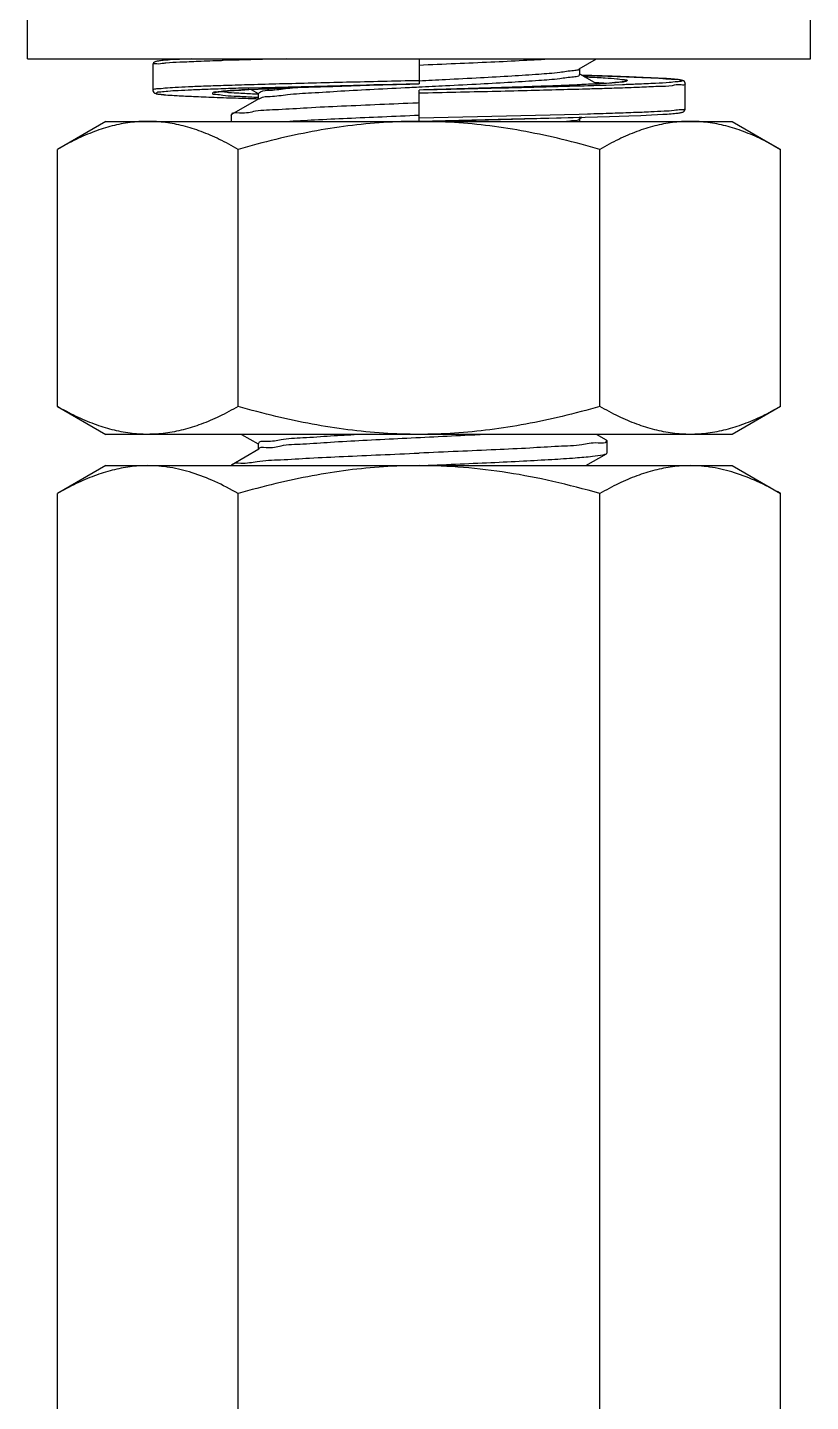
# Model space of a CAD drawing. Extents: x 1635833 to 4277885, y 16914845 to 35313750.
# Drawn here: x 2219930.8 to 2220076.2, y 17885528.6 to 17885784 of the extents above; entities that cross this region are included whole.
import ezdxf

# ---------------------------------------------------------------- set-up
doc = ezdxf.new("R2010")
doc.units = 0
doc.header["$LTSCALE"] = 1000
doc.header["$MEASUREMENT"] = 0
doc.layers.add('02___PRT_ALL_AXES', color=7, linetype='Continuous')

# ---------------------------------------------------------------- blocks, each defined once
blk = doc.blocks.new('抗震大样2')
at = {"color": 3, "linetype": 'Continuous'}
for p, q in [((3951.9, 916.83), (3950.75, 916.75)), ((3953.24, 916.91), (3951.9, 916.83)), ((3954.77, 916.99), (3953.24, 916.91)), ((3956.34, 917.06), (3954.77, 916.99)), ((3967.04, 916.65), (3964.88, 916.58)), ((3969.07, 916.71), (3967.04, 916.65)), ((3981.55, 917.06), (3969.07, 916.71)), ((4016.79, 917.06), (4016.79, 910.41)), ((4059.29, 914.39), (4063.9, 917.06)), ((3946.17, 915.4), (3946.17, 908.75)), ((4059.11, 914.17), (4059.38, 914.36)), ((4059.44, 912.91), (4059.44, 914.39)), ((4063.96, 910.38), (4059.48, 912.98)), ((4068.03, 912.43), (4059.99, 912.68)), ((4072.53, 912.27), (4068.03, 912.43)), ((4076.28, 912.12), (4072.53, 912.27)), ((4078.39, 912.02), (4076.28, 912.12)), ((4080.21, 911.93), (4078.39, 912.02)), ((3967.78, 908.66), (3969.57, 908.77)), ((3969.57, 908.77), (3971.69, 908.88)), ((4016.79, 910.41), (3971.61, 909.3)), ((3971.69, 908.88), (3974.13, 909)), ((3972.27, 908.91), (3974.1, 907.85)), ((3974.23, 909.01), (3972.28, 908.92)), ((3974.13, 909), (3976.93, 909.12)), ((3976.93, 909.12), (3981.8, 909.32)), ((3981.8, 909.32), (3987.48, 909.52)), ((3987.48, 909.52), (3993.95, 909.73)), ((3993.95, 909.73), (4003.66, 910.03)), ((4016.79, 910.41), (4008.82, 910.18)), ((4032.64, 909.22), (4016.79, 908.75)), ((4020.08, 908.85), (4016.79, 908.75)), ((4016.79, 900.45), (4016.79, 908.75)), ((4040.88, 909.47), (4032.64, 909.22)), ((4046.43, 909.65), (4040.88, 909.47)), ((4051.39, 909.83), (4046.43, 909.65)), ((4055.74, 910), (4051.39, 909.83)), ((4059.5, 910.16), (4055.74, 910)), ((4062.66, 910.31), (4059.5, 910.16)), ((4064.45, 910.41), (4062.66, 910.31)), ((4063.16, 910.85), (4067.15, 910.59)), ((4066.01, 910.5), (4064.45, 910.41)), ((4066.47, 910.01), (4064.69, 909.95)), ((4067.34, 910.59), (4066.01, 910.5)), ((4070.79, 910.16), (4066.47, 910.01)), ((4066.63, 909.17), (4066.5, 909.16)), ((4071.45, 910.99), (4071.23, 910.92)), ((4071.64, 911.05), (4071.45, 910.99)), ((4087.41, 903.77), (4087.41, 910.41)), ((3953.63, 907.22), (3955.52, 907.13)), ((3955.52, 907.13), (3957.71, 907.03)), ((3957.71, 907.03), (3961.61, 906.88)), ((3961.61, 906.88), (3966.29, 906.71)), ((3962.48, 908.24), (3962.37, 908.22)), ((3966.29, 906.71), (3974.14, 906.47)), ((3974.29, 906.44), (3967.07, 902.26)), ((3974.08, 906.84), (3974.13, 906.84)), ((3974.12, 907.7), (3974.29, 907.69)), ((3974.13, 907.92), (3974.13, 906.44)), ((3974.16, 906.84), (3974.25, 906.83)), ((3974.38, 906.35), (3974.42, 906.4)), ((3974.42, 906.4), (3974.71, 906.61)), ((4016.36, 905.41), (4016.79, 905.43)), ((3966.94, 902.11), (3967.07, 902.26)), ((4059.25, 902.3), (4016.79, 901.28)), ((4044.8, 901.1), (4016.79, 900.45)), ((4028.78, 900.72), (4067.29, 901.73)), ((4053.29, 901.32), (4044.8, 901.1)), ((4053.36, 901.32), (4053.29, 901.32)), ((4059.28, 901.48), (4053.36, 901.32)), ((4061.48, 902.36), (4059.25, 902.3)), ((4059.44, 901.49), (4059.28, 901.48)), ((4059.29, 901.09), (4059.99, 901.5)), ((4060, 901.5), (4059.44, 901.49)), ((4059.44, 900.45), (4059.44, 901.09)), ((4067.29, 901.73), (4072.41, 901.91)), ((4072.41, 901.91), (4075.67, 902.04)), ((4075.67, 902.04), (4078.46, 902.16)), ((4078.46, 902.16), (4080.05, 902.24)), ((4080.05, 902.24), (4081.45, 902.32)), ((4081.45, 902.32), (4082.66, 902.4)), ((3969.67, 817.36), (3974.1, 814.8)), ((4066.5, 815.86), (4063.9, 817.36)), ((3974.13, 814.87), (3974.13, 813.39)), ((3974.31, 813.39), (3974.31, 813.45)), ((4066.5, 815.86), (4066.64, 815.7)), ((3974.29, 813.39), (3967.07, 809.21)), ((4061.03, 809.05), (4066.5, 812.22)), ((4066.5, 812.22), (4066.64, 812.38)), ((3966.94, 809.05), (3967.07, 809.21))]:
    blk.add_line(p, q, dxfattribs=at)
for points in [[(3950.75, 916.75), (3950.23, 916.72), (3949.76, 916.68), (3949.33, 916.65), (3948.94, 916.61), (3948.58, 916.57), (3948.26, 916.54), (3947.97, 916.5), (3947.72, 916.47), (3947.49, 916.43), (3947.29, 916.4), (3947.11, 916.36), (3946.95, 916.31), (3946.79, 916.26), (3946.62, 916.17), (3946.39, 915.98), (3946.18, 915.57), (3946.17, 915.4)], [(4087.41, 910.41), (4087.39, 910.59), (4087.18, 911), (4086.96, 911.19), (4086.78, 911.27), (4086.62, 911.33), (4086.46, 911.37), (4086.28, 911.41), (4086.07, 911.45), (4085.84, 911.49), (4085.57, 911.52), (4085.27, 911.56), (4084.92, 911.6), (4084.53, 911.63), (4084.09, 911.67), (4083.59, 911.71), (4083.04, 911.76), (4082.42, 911.8), (4081.75, 911.84), (4080.21, 911.93)], [(3946.17, 908.75), (3946.2, 908.54), (3946.42, 908.14), (3946.64, 907.97), (3946.81, 907.89), (3946.97, 907.83), (3947.14, 907.79), (3947.33, 907.75), (3947.54, 907.71), (3947.78, 907.68), (3948.05, 907.64), (3948.37, 907.6), (3948.73, 907.56), (3949.14, 907.53), (3949.6, 907.49), (3950.12, 907.44), (3950.69, 907.4), (3951.33, 907.36), (3952.03, 907.31), (3953.63, 907.22)], [(3962.41, 908.1), (3962.44, 908.11), (3962.53, 908.13), (3962.67, 908.16), (3962.86, 908.2), (3963.1, 908.24), (3963.38, 908.28), (3963.71, 908.32), (3964.1, 908.36), (3964.55, 908.41), (3965.06, 908.46), (3965.63, 908.5), (3966.28, 908.55), (3966.99, 908.61), (3967.78, 908.66)], [(4003.66, 910.03), (4014.37, 910.34), (4016.79, 910.41)], [(4071.44, 911.04), (4071.42, 911.04), (4071.36, 911.02), (4071.24, 911), (4071.09, 910.97), (4070.91, 910.94), (4070.68, 910.9), (4070.42, 910.87), (4070.12, 910.83), (4069.78, 910.8), (4069.39, 910.76), (4068.95, 910.72), (4068.47, 910.68), (4067.93, 910.63), (4067.34, 910.59)], [(4082.66, 902.4), (4083.19, 902.44), (4083.68, 902.48), (4084.13, 902.51), (4084.54, 902.55), (4084.91, 902.59), (4085.25, 902.62), (4085.55, 902.66), (4085.81, 902.69), (4086.05, 902.73), (4086.25, 902.77), (4086.44, 902.81), (4086.61, 902.85), (4086.77, 902.9), (4086.94, 902.99), (4087.16, 903.16), (4087.38, 903.56), (4087.41, 903.77)], [(4016.79, 900.45), (4018.99, 900.5), (4021.48, 900.55), (4028.78, 900.72)]]:
    blk.add_lwpolyline(points, dxfattribs=at)
for points, start_tangent, end_tangent in [([(3949.06, 915.83), (3947.25, 915.68), (3946.21, 915.46), (3946.22, 915.44)], (-0.993332, -0.115293), (0.629052, -0.777363)), ([(3964.88, 916.58), (3964.34, 916.56), (3958.28, 916.34), (3953.34, 916.12), (3949.64, 915.9), (3949.06, 915.83)], (-0.999464, -0.032743), (-0.993332, -0.115293)), ([(4016.79, 915.4), (4026.51, 915.82), (4035.87, 916.23), (4044.48, 916.65), (4052.04, 917.06)], (0.999101, 0.042403), (0.998394, 0.056647)), ([(4016.75, 909.58), (4023.86, 909.94), (4033.06, 910.41), (4041.44, 910.89), (4048.58, 911.36), (4054.12, 911.84), (4057.78, 912.31), (4059.15, 912.52)], (0.998771, 0.049558), (0.93818, 0.346148)), ([(4016.79, 911.25), (4023.86, 911.6), (4033.06, 912.07), (4041.44, 912.55), (4048.58, 913.02), (4054.12, 913.5), (4057.78, 913.98), (4059.11, 914.17)], (0.998771, 0.049556), (0.95125, 0.308421)), ([(4059.15, 912.52), (4059.38, 912.79), (4059.35, 912.85)], (0.93818, 0.346148), (-0.540787, 0.841159)), ([(4060, 912.68), (4065.27, 912.52), (4071.79, 912.3), (4077.24, 912.08), (4081.5, 911.85), (4084.51, 911.63), (4086.2, 911.41), (4086.53, 911.19), (4085.51, 910.97), (4083.15, 910.75), (4079.5, 910.52), (4074.62, 910.3), (4070.79, 910.16)], (0.999573, -0.029226), (-0.999377, -0.03528)), ([(4060.69, 912.28), (4061.99, 912.22), (4066.14, 911.99), (4069.24, 911.75), (4071.22, 911.52), (4072.02, 911.29), (4071.64, 911.05)], (0.998878, -0.047347), (-0.925125, -0.379664)), ([(4016.79, 911.25), (4007.1, 911.03), (3997.6, 910.81), (3988.45, 910.59), (3979.82, 910.37), (3972.09, 910.16), (3965.62, 909.96), (3960.17, 909.77), (3955.68, 909.59), (3952.11, 909.41), (3949.38, 909.23), (3947.46, 909.06), (3946.4, 908.88), (3946.22, 908.72)], (-0.999748, -0.022463), (-0.544686, -0.83864)), ([(3971.61, 909.3), (3966.22, 909.13), (3960.84, 908.94), (3956.4, 908.76), (3952.87, 908.58), (3950.17, 908.4), (3948.28, 908.23), (3947.23, 908.05), (3947.04, 907.87), (3947.79, 907.68), (3949.6, 907.49), (3952.64, 907.28), (3956.94, 907.07), (3962.44, 906.85), (3968.96, 906.63), (3974.14, 906.47)], (-0.999559, -0.029693), (0.99959, -0.028624)), ([(3972.28, 908.92), (3970.66, 908.83), (3967.29, 908.63), (3964.77, 908.43), (3963.04, 908.24), (3962.48, 908.24)], (-0.998772, -0.049543), (-0.989886, -0.141863)), ([(3964.34, 908.44), (3965.52, 908.25), (3968.52, 908.02), (3972.61, 907.78), (3974.12, 907.7)], (0.995579, -0.093931), (0.998811, -0.048742)), ([(4008.82, 910.18), (4008.73, 910.18), (4000.85, 909.95), (3993.3, 909.71), (3986.26, 909.48), (3980.06, 909.25), (3974.91, 909.04), (3974.23, 909.01)], (-0.999573, -0.029237), (-0.999039, -0.043824)), ([(3974.24, 907.86), (3974.71, 908.27), (3977.32, 908.74), (3981.91, 909.22), (3984.53, 909.47)], (0.521897, 0.853008), (0.997262, 0.073949)), ([(3974.71, 906.61), (3977.32, 907.08), (3981.91, 907.56), (3988.27, 908.03), (3996.05, 908.51), (4004.88, 908.99), (4014.31, 909.46), (4016.75, 909.58)], (0.837722, 0.546096), (0.998771, 0.049558)), ([(4064.69, 909.95), (4061.6, 909.86), (4053.73, 909.64), (4045.11, 909.42), (4035.96, 909.19), (4026.47, 908.97), (4016.79, 908.75)], (-0.999508, -0.031374), (-0.999742, -0.022731)), ([(4066.5, 909.16), (4062.13, 909.03), (4054.17, 908.81), (4045.45, 908.59), (4036.19, 908.36), (4026.58, 908.14), (4016.79, 907.92)], (-0.9995, -0.031631), (-0.999748, -0.022463)), ([(4063.96, 910.37), (4063.56, 910.36), (4058.76, 910.12), (4053.09, 909.89), (4046.85, 909.67), (4040.77, 909.47), (4035.11, 909.29), (4029.84, 909.13), (4025.05, 908.99), (4020.72, 908.87), (4020.08, 908.85)], (-0.998957, -0.045652), (-0.999586, -0.028759)), ([(4071.23, 910.92), (4070.07, 910.82), (4067.36, 910.59), (4063.96, 910.37)], (-0.970332, -0.241775), (-0.998957, -0.045652)), ([(4087.36, 910.37), (4087.36, 910.36), (4086.33, 910.14), (4083.94, 909.92), (4080.25, 909.69), (4075.3, 909.47), (4069.24, 909.25), (4066.63, 909.17)], (0.627676, -0.778475), (-0.999498, -0.031697)), ([(3962.37, 908.22), (3962.11, 908.04), (3962.02, 907.84), (3962.86, 907.63), (3964.73, 907.42), (3967.78, 907.18), (3971.93, 906.95), (3974.08, 906.84)], (-0.961726, -0.274012), (0.998953, -0.045743)), ([(3967.15, 902.27), (3967.15, 902.3), (3969.21, 902.75), (3973.43, 903.2), (3979.49, 903.64), (3987.12, 904.08), (3996.26, 904.53), (4006.38, 904.98), (4016.36, 905.41)], (-0.047006, 0.998895), (0.999102, 0.042373)), ([(3974.13, 906.84), (3974.16, 906.84)], (0.998961, -0.045581), (0.998965, -0.045492)), ([(3981.54, 900.45), (3989.09, 900.86), (3997.71, 901.28), (4007.06, 901.69), (4016.79, 902.11)], (0.998394, 0.056647), (0.999101, 0.042403)), ([(4059.14, 900.85), (4059.36, 901.11)], (0.931789, 0.363), (-0.170242, 0.985402)), ([(4084.51, 903.32), (4084.45, 903.31), (4081.79, 903.13), (4078.25, 902.95), (4073.72, 902.76), (4068.14, 902.57), (4061.48, 902.36)], (-0.989657, -0.143451), (-0.999583, -0.028875)), ([(4087.33, 903.8), (4087.24, 903.66), (4086.27, 903.48), (4084.51, 903.32)], (-0.374984, -0.927031), (-0.989657, -0.143451)), ([(4055.94, 900.49), (4057.65, 900.66), (4059.14, 900.85)], (0.991601, 0.129338), (0.931789, 0.363)), ([(3974.33, 814.93), (3974.31, 815.06), (3976.23, 815.54), (3980.19, 816.01), (3986, 816.49), (3993.35, 816.96), (4000.53, 817.37)], (-0.304079, 0.952647), (0.998654, 0.05187)), ([(3974.31, 813.45), (3976.23, 813.87), (3980.19, 814.35), (3986, 814.83), (3993.35, 815.3), (4001.88, 815.78), (4011.17, 816.25), (4020.73, 816.73), (4030.1, 817.2), (4033.02, 817.35)], (0.046015, 0.998941), (0.998658, 0.051799)), ([(4066.4, 815.67), (4066.41, 815.5), (4064.29, 815.05), (4059.99, 814.6), (4053.82, 814.15), (4046.19, 813.71), (4037.16, 813.27), (4027.14, 812.82), (4016.79, 812.38)], (0.121568, -0.992583), (-0.999101, -0.042403)), ([(3967.21, 809.16), (3967.28, 809.3), (3969.52, 809.74), (3973.86, 810.18), (3980.05, 810.62), (3987.76, 811.06), (3996.74, 811.5), (4006.54, 811.94), (4016.79, 812.38)], (0.367645, 0.929966), (0.999101, 0.042403)), ([(4016.79, 809.05), (4026.51, 809.47), (4035.87, 809.88), (4044.48, 810.3), (4052.04, 810.72), (4058.24, 811.13), (4062.84, 811.55), (4065.68, 811.96), (4066.5, 812.23)], (0.999101, 0.042403), (0.878136, 0.478411))]:
    blk.add_spline(points, degree=3, dxfattribs=dict(at, start_tangent=start_tangent, end_tangent=end_tangent))
at = {"layer": '02___PRT_ALL_AXES', "color": 3, "linetype": 'Continuous'}
for p, q in [((3912.94, 917.06), (3912.94, 933.68)), ((4120.64, 917.06), (4120.64, 933.68)), ((3912.94, 917.06), (4120.64, 917.06)), ((3966.94, 902.11), (3966.94, 900.45)), ((3933.71, 900.45), (3920.85, 893.02)), ((3933.71, 900.45), (4099.87, 900.45)), ((4099.87, 900.45), (4112.72, 893.02)), ((3920.85, 824.78), (3920.85, 893.02)), ((3968.82, 824.78), (3968.82, 893.02)), ((4064.76, 824.78), (4064.76, 893.02)), ((4112.72, 824.78), (4112.72, 893.02)), ((3920.85, 824.78), (3933.71, 817.36)), ((4112.72, 824.78), (4099.87, 817.36)), ((4099.87, 817.36), (3933.71, 817.36)), ((4066.64, 815.7), (4066.64, 812.38))]:
    blk.add_line(p, q, dxfattribs=at)
at = {"layer": '02___PRT_ALL_AXES', "color": 6, "linetype": 'Continuous'}
for p, q in [((3933.71, 809.05), (3920.85, 801.63)), ((3933.71, 809.05), (4099.87, 809.05)), ((4099.87, 809.05), (4112.72, 801.63)), ((3920.85, 401.06), (3920.85, 801.63)), ((3968.82, 401.06), (3968.82, 801.63)), ((4064.76, 401.06), (4064.76, 801.63)), ((4112.72, 401.06), (4112.72, 801.63))]:
    blk.add_line(p, q, dxfattribs=at)
at = {"layer": '02___PRT_ALL_AXES', "color": 3, "linetype": 'Continuous'}
for points, start_tangent, end_tangent in [([(3944.84, 900.45), (3940.13, 900.14), (3935.42, 899.23), (3930.68, 897.74), (3925.86, 895.67), (3920.85, 893.02)], (-1, 0), (-0.866025, -0.5)), ([(3968.82, 893.02), (3963.82, 895.67), (3958.99, 897.74), (3954.26, 899.23), (3949.54, 900.14), (3944.84, 900.45)], (-0.866025, 0.5), (-1, 0.000001)), ([(4016.79, 900.45), (4007.37, 900.14), (3997.95, 899.23), (3988.47, 897.74), (3978.82, 895.67), (3968.82, 893.02)], (-1, 0), (-0.960769, -0.27735)), ([(4064.76, 893.02), (4054.75, 895.67), (4045.1, 897.74), (4035.62, 899.23), (4026.2, 900.14), (4016.79, 900.45)], (-0.960769, 0.27735), (-1, 0.000001)), ([(4088.74, 900.45), (4084.03, 900.14), (4079.32, 899.23), (4074.58, 897.74), (4069.76, 895.67), (4064.76, 893.02)], (-1, 0), (-0.866025, -0.5)), ([(4112.72, 893.02), (4107.72, 895.67), (4102.9, 897.74), (4098.16, 899.23), (4093.45, 900.14), (4088.74, 900.45)], (-0.866025, 0.5), (-1, 0.000002)), ([(3944.84, 817.36), (3940.13, 817.67), (3935.42, 818.58), (3930.68, 820.07), (3925.86, 822.13), (3920.85, 824.78)], (-1, 0), (-0.866025, 0.5)), ([(3968.82, 824.78), (3963.82, 822.13), (3958.99, 820.07), (3954.26, 818.58), (3949.54, 817.67), (3944.84, 817.36)], (-0.866025, -0.5), (-1, -0.000002)), ([(4016.79, 817.36), (4007.37, 817.67), (3997.95, 818.58), (3988.47, 820.07), (3978.83, 822.13), (3968.82, 824.78)], (-1, 0), (-0.960769, 0.27735)), ([(4064.76, 824.78), (4054.75, 822.13), (4045.1, 820.07), (4035.62, 818.58), (4026.2, 817.67), (4016.79, 817.36)], (-0.960769, -0.27735), (-1, -0.000001)), ([(4088.74, 817.36), (4084.03, 817.67), (4079.32, 818.58), (4074.58, 820.07), (4069.76, 822.13), (4064.76, 824.78)], (-1, 0), (-0.866025, 0.5)), ([(4112.72, 824.78), (4107.72, 822.13), (4102.9, 820.07), (4098.16, 818.58), (4093.45, 817.67), (4088.74, 817.36)], (-0.866025, -0.5), (-1, -0.000002))]:
    blk.add_spline(points, degree=3, dxfattribs=dict(at, start_tangent=start_tangent, end_tangent=end_tangent))
at = {"layer": '02___PRT_ALL_AXES', "color": 6, "linetype": 'Continuous'}
for points, start_tangent, end_tangent in [([(3944.84, 809.05), (3940.13, 808.75), (3935.43, 807.84), (3930.69, 806.35), (3925.85, 804.28), (3920.85, 801.63)], (-1, 0), (-0.866025, -0.5)), ([(3968.82, 801.63), (3962.59, 804.86), (3956.61, 807.16), (3950.72, 808.58), (3944.84, 809.05)], (-0.866025, 0.5), (-1, 0.000003)), ([(4016.79, 809.05), (4007.38, 808.75), (3997.97, 807.84), (3988.49, 806.35), (3978.82, 804.28), (3968.82, 801.63)], (-1, 0), (-0.960769, -0.27735)), ([(4064.76, 801.63), (4052.3, 804.86), (4040.34, 807.16), (4028.55, 808.58), (4016.79, 809.05)], (-0.960769, 0.27735), (-1, 0.000001)), ([(4088.74, 809.05), (4084.04, 808.75), (4079.33, 807.84), (4074.59, 806.35), (4069.76, 804.28), (4064.76, 801.63)], (-1, 0), (-0.866025, -0.5)), ([(4112.72, 801.63), (4106.5, 804.86), (4100.52, 807.16), (4094.62, 808.58), (4088.74, 809.05)], (-0.866025, 0.5), (-1, 0.000003))]:
    blk.add_spline(points, degree=3, dxfattribs=dict(at, start_tangent=start_tangent, end_tangent=end_tangent))

msp = doc.modelspace()

# ---------------------------------------------------------------- block references
at = {"xscale": 0.7, "yscale": 0.7, "zscale": 0.7}
msp.add_blockref('抗震大样2', (2217191.739, 17885136.195), dxfattribs=at)

doc.saveas('drawing.dxf')
